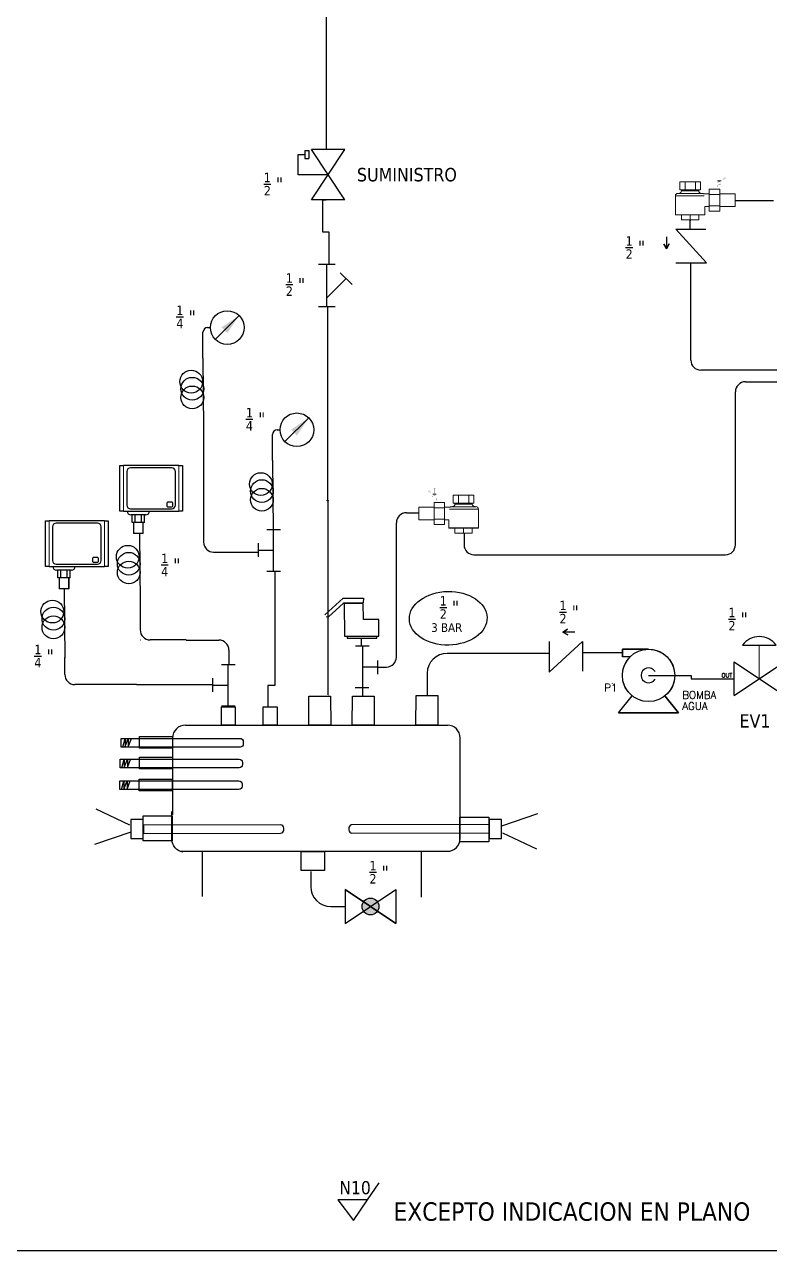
# Model space of a CAD drawing. Header units: millimetres. Extents: x -66 to 265, y 10 to 221.
# Drawn here: x 60.2 to 134.9, y 10 to 133 of the extents above; entities that cross this region are included whole.
import ezdxf
from ezdxf.enums import TextEntityAlignment as Align

# ---------------------------------------------------------------- set-up
doc = ezdxf.new("R2010")
doc.units = ezdxf.units.MM
doc.linetypes.add('PHANTOM', pattern=[12.7, 6.35, -1.27, 1.27, -1.27, 1.27, -1.27])
for name, color, linetype in [('CONTORNO', 179, 'Continuous'), ('DESC', 250, 'Continuous'), ('SYMS', 7, 'Continuous'), ('TAGS', 250, 'Continuous'), ('TERMS', 123, 'Continuous'), ('WIRENO', 250, 'Continuous'), ('WIRES', 7, 'Continuous')]:
    doc.layers.add(name, color=color, linetype=linetype)
doc.styles.add('SLDTEXTSTYLE0', font='tahoma.ttf')
doc.styles.get("Standard").update_dxf_attribs({"font": 'tahoma.ttf'})
doc.styles.add('WD', font='romans.shx')

# ---------------------------------------------------------------- blocks, each defined once
blk = doc.blocks.new('Trampo')
for points in [[(117.18, 260.47), (116.16, 260.47), (116.16, 260.53), (116.64, 260.53), (116.64, 263.49), (116.17, 263.03), (116.12, 263.08), (116.65, 263.61), (116.7, 263.61), (116.7, 260.53), (117.18, 260.53)], [(117.75, 258.35), (117.2, 257.8), (116.17, 257.8), (115.68, 257.31), (115.68, 256.33), (117.7, 256.33), (117.7, 256.27), (115.61, 256.27), (115.61, 257.34), (116.16, 257.87), (117.18, 257.87), (117.66, 258.37), (117.66, 258.86), (117.18, 259.34), (116.17, 259.34), (115.68, 258.85), (115.63, 258.9), (116.16, 259.43), (117.2, 259.43), (117.75, 258.88)], [(119.73, 262.17), (119, 260.7), (118.92, 260.75), (119.65, 262.2)], [(120.48, 262.17), (119.73, 260.7), (119.65, 260.75), (120.39, 262.2)]]:
    blk.add_hatch(color=7).paths.add_polyline_path(points)
at = {"color": 7, "linetype": 'Continuous', "lineweight": 15}
for points in [[(93.14, 259.47), (105.47, 259.47), (105.47, 254.69), (93.14, 254.69)], [(93.14, 254.69), (93.14, 259.47), (93.14, 259.47)], [(96.24, 254.69), (96.24, 259.47), (96.24, 259.47)], [(102.39, 254.69), (102.39, 259.47), (102.39, 259.47)], [(90.48, 251.05), (90.48, 239.82), (90.48, 239.82)], [(91.97, 252.49), (106.66, 252.49), (106.66, 252.49)], [(94.17, 254.69), (94.17, 253.97), (94.17, 253.97)], [(104.46, 253.97), (104.46, 254.69), (104.46, 254.69)], [(110.68, 252.31), (107.39, 252.31), (107.39, 252.31)], [(116.95, 255.02), (110.68, 255.02), (110.68, 241.9), (116.95, 241.9)], [(116.95, 251.77), (110.68, 251.77), (110.68, 251.77)], [(116.95, 255.02), (116.95, 241.9), (116.95, 241.9)], [(126.1, 252.31), (116.95, 252.31), (116.95, 252.31)], [(126.1, 252.31), (126.1, 244.62), (126.1, 244.62)], [(108.15, 239.82), (108.15, 244.62), (108.15, 244.62)], [(108.15, 244.62), (110.68, 244.62), (110.68, 244.62)], [(116.95, 245.16), (110.68, 245.16), (110.68, 245.16)], [(116.95, 244.62), (126.1, 244.62), (126.1, 244.62)], [(107.93, 239.65), (90.7, 239.65), (90.7, 239.65)], [(104.46, 239.65), (104.46, 236.73), (94.17, 236.73), (94.17, 239.65)], [(99.3, 239.65), (99.3, 236.73), (99.3, 236.73)]]:
    blk.add_lwpolyline(points, dxfattribs=at)
at = {"color": 7, "linetype": 'Continuous', "lineweight": 20}
blk.add_lwpolyline([(115.59, 259.99), (117.71, 259.99), (117.71, 259.99)], dxfattribs=at)
at = {"color": 8, "linetype": 'Continuous', "lineweight": 15}
for points in [[(107.64, 251.05), (90.48, 251.05), (90.48, 251.05)], [(94.17, 253.97), (104.46, 253.97), (104.46, 253.97)], [(90.48, 239.82), (108.15, 239.82), (108.15, 239.82)]]:
    blk.add_lwpolyline(points, dxfattribs=at)
at = {"color": 7, "linetype": 'Continuous', "lineweight": 15}
for points in [[(91.94, 252.53), (91.14, 252.53), (90.48, 251.88), (90.48, 251.07)], [(92.66, 252.53), (93.48, 252.53), (94.12, 253.19), (94.12, 254)], [(104.46, 254), (104.46, 253.19), (105.12, 252.53), (105.92, 252.53)], [(107.36, 252.34), (107.12, 252.46), (106.89, 252.53), (106.64, 252.53)], [(90.48, 239.85), (90.48, 239.74), (90.56, 239.65), (90.68, 239.65)], [(107.92, 239.65), (108.02, 239.65), (108.1, 239.74), (108.1, 239.85)]]:
    blk.add_open_spline(points, degree=3, dxfattribs=at)
blk = doc.blocks.new('check')
at = {"layer": 'WIRENO'}
for p, q in [((69.94, 166.54), (69.44, 166.85)), ((69.44, 166.85), (69.93, 166.54)), ((71.43, 162.27), (67.85, 165.55)), ((67.85, 165.55), (67.85, 162.36)), ((68.66, 166.54), (69.94, 166.54)), ((69.94, 166.54), (69.41, 166.25)), ((69.41, 166.25), (69.94, 166.54)), ((71.43, 165.55), (71.43, 162.27))]:
    blk.add_line(p, q, dxfattribs=at)
blk = doc.blocks.new('calderin')
for p, q in [((180.25, 72.34), (180.25, 65.19)), ((214.53, 72.24), (214.53, 65.08))]:
    blk.add_line(p, q)
for points in [[(196.96, 92.04), (196.94, 96.57), (200.37, 96.57), (200.38, 92.04)], [(203.75, 92.04), (203.77, 96.56), (207.19, 96.56), (207.18, 92.04)], [(213.74, 92.03), (213.75, 96.67), (217.17, 96.67), (217.17, 92.03)], [(185.43, 92.04), (183.27, 92.04), (183.27, 94.89), (185.43, 94.89)], [(191.98, 92.04), (189.82, 92.04), (189.82, 94.89), (191.98, 94.89)]]:
    blk.add_lwpolyline(points, close=True)
at = {"layer": 'WIRENO'}
for p, q in [((177.61, 92.03), (218.66, 92.03)), ((175.61, 90.03), (175.58, 77.95)), ((220.66, 74.26), (220.66, 90.03)), ((176.8, 72.26), (218.66, 72.26))]:
    blk.add_line(p, q, dxfattribs=at)
for points in [[(170.4, 90.24), (175.61, 90.24), (175.61, 88.43), (170.4, 88.43)], [(170.39, 87.01), (175.6, 87.01), (175.6, 85.2), (170.39, 85.2)], [(170.35, 83.57), (175.56, 83.57), (175.56, 81.76), (170.35, 81.76)], [(175.52, 73.92), (170.98, 73.92), (170.98, 77.82), (175.52, 77.82)], [(225.17, 73.73), (220.63, 73.73), (220.63, 77.63), (225.17, 77.63)], [(195.75, 72.25), (199.43, 72.25), (199.43, 69.27), (195.75, 69.27)]]:
    blk.add_lwpolyline(points, close=True, dxfattribs=at)
blk.add_lwpolyline([(177.19, 72.15), (177.22, 72.14, -0.37328), (175.5, 74.12), (175.5, 78.48)], format="xyb", dxfattribs=at)
for centre, start, end in [((177.61, 90.03), 90, 180), ((218.66, 90.03), 0, 90), ((218.66, 74.26), 270, 0)]:
    blk.add_arc(centre, 2, start, end, dxfattribs=at)
blk = doc.blocks.new('Resistencia')
at = {"layer": 'WIRENO'}
for p, q in [((112.31, 58.18), (107.01, 60.71)), ((112.43, 57.1), (106.77, 55.17))]:
    blk.add_line(p, q, dxfattribs=at)
blk.add_lwpolyline([(114.4, 59.08), (112.46, 59.08), (112.46, 56.11), (114.4, 56.11)], close=True, dxfattribs=at)
blk.add_lwpolyline([(135.9, 58.24), (114.42, 58.21), (114.42, 56.89), (135.9, 56.92, 0.414214), (136.4, 57.42), (136.4, 57.74, 0.414214)], format="xyb", close=True, dxfattribs=at)
blk = doc.blocks.new('Nivel')
at = {"layer": 'WIRENO'}
for p, q in [((103.38, 60.01), (103.74, 61.39)), ((103.74, 61.39), (103.74, 60.1)), ((103.74, 60.1), (104.25, 61.39)), ((104.25, 61.39), (104.25, 60.07)), ((104.25, 60.07), (104.74, 61.36))]:
    blk.add_line(p, q, dxfattribs=at)
blk.add_lwpolyline([(103.12, 61.39), (121.77, 61.39, -0.414214), (122.27, 60.89), (122.27, 60.54, -0.414214), (121.77, 60.04), (103.12, 60.04)], format="xyb", close=True, dxfattribs=at)
blk = doc.blocks.new('HGVA1_DIAPHRAGM_VALVE2')
at = {"color": 7, "linetype": 'Continuous', "lineweight": 0, "ltscale": 3.2258}
for p, q in [((-0.25, 0.5), (0.25, 0.5)), ((0, 0), (0, 0.5))]:
    blk.add_line(p, q, dxfattribs=at)
for p, q in [((-0.375, -0.25), (-0.375, 0.25)), ((-0.375, -0.25), (0.375, 0.25)), ((-0.375, 0.25), (0.375, -0.25)), ((0.375, -0.25), (0.375, 0.25))]:
    blk.add_line(p, q)
at = {"ltscale": 25.4, "flags": 128}
blk.add_lwpolyline([(0.25, 0.5, 0.5), (-0.25, 0.5)], format="xyb", close=True, dxfattribs=at)
at = {"style": 'WD', "flags": 1}
for tag, p in [('INST', (-0.469, 0.748)), ('LOC', (-0.469, 0.587)), ('TAG1', (-0.469, 0.378))]:
    blk.add_attdef(tag, text='', height=0.125, dxfattribs=at).set_placement(p, align=Align.RIGHT)
at = {"style": 'WD'}
blk.add_attdef('XREF', text='', height=0.0625, rotation=0.0625, dxfattribs=at).set_placement((0.518, 0.271), align=Align.TOP_CENTER)
blk.add_attdef('TERM01', text='', height=0.0625, dxfattribs=at).set_placement((-0.399, 0.018), align=Align.RIGHT)
for tag, p, height in [('X4TERM01', (-0.375, 0), 0.005), ('X1TERM02', (0.375, 0), 0.005), ('TERM02', (0.406, 0.036), 0.0625), ('RATING1', (0.388, -0.162), 0.125), ('DESC1', (0.388, -0.378), 0.125), ('DESC2', (0.388, -0.562), 0.125), ('DESC3', (0.388, -0.752), 0.125), ('WDTAGALT', (0.388, -0.907), 0.125)]:
    blk.add_attdef(tag, p, '', height=height, dxfattribs=at)
at = {"style": 'WD', "flags": 1}
for tag, p in [('WDTYPE', (-0.154, -0.127)), ('FAMILY', (-0.143, -0.17)), ('CAT', (-0.143, -0.215)), ('MFG', (-0.141, -0.246)), ('ASSYCODE', (-0.113, -0.275))]:
    blk.add_attdef(tag, text='', height=0.01, dxfattribs=at).set_placement(p, align=Align.CENTER)
blk = doc.blocks.new('HP1_CENTRIFUGAL_PUMP1')
at = {"ltscale": 3.2258}
for p, q in [((0, 0.437), (-0.436, 0.437)), ((-0.436, 0.437), (-0.436, 0.312)), ((-0.306, 0.312), (-0.436, 0.312)), ((-0.5, -0.625), (-0.273, -0.342)), ((0.5, -0.625), (0.273, -0.342)), ((-0.5, -0.625), (0.5, -0.625))]:
    blk.add_line(p, q, dxfattribs=at)
at = {"ltscale": 25.4}
blk.add_lwpolyline([(-0.306, 0.312), (-0.436, 0.312), (-0.436, 0.437), (0, 0.437, -0.708958), (0.273, -0.342), (0.5, -0.625), (-0.5, -0.625), (-0.273, -0.342, -0.450073)], format="xyb", close=True, dxfattribs=at)
at = {"ltscale": 3.2258}
blk.add_circle((0, 0), 0.438, dxfattribs=at)
blk.add_arc((0, 0), 0.125, 30, 330, dxfattribs=at)
at = {"style": 'WD'}
for tag, height, p in [('TERM01', 0.0625, (-0.46, 0.393)), ('INST', 0.125, (-0.519, 0.096)), ('LOC', 0.125, (-0.519, -0.08)), ('TAG1', 0.125, (-0.519, -0.269))]:
    blk.add_attdef(tag, text='', height=height, dxfattribs=at).set_placement(p, align=Align.RIGHT)
for tag, p, height in [('X2TERM02', (-0.218, 0.437), 0.005), ('TERM02', (-0.209, 0.446), 0.0625), ('X2TERM03', (0, 0.437), 0.005), ('TERM03', (0.009, 0.446), 0.0625), ('X4TERM01', (-0.436, 0.375), 0.005), ('X1TERM04', (0, 0), 0.005), ('TERM04', (0.01, 0.011), 0.0625), ('RATING1', (0.564, -0.175), 0.125), ('DESC1', (0.564, -0.391), 0.125), ('DESC2', (0.564, -0.575), 0.125), ('DESC3', (0.564, -0.765), 0.125), ('WDTAGALT', (0.564, -0.967), 0.125)]:
    blk.add_attdef(tag, p, '', height=height, dxfattribs=at)
blk.add_attdef('XREF', text='', height=0.0625, rotation=0.0625, dxfattribs=at).set_placement((0.529, 0.315), align=Align.TOP_CENTER)
at = {"style": 'WD', "flags": 1}
for tag, p in [('FAMILY', (-0.01, -0.17)), ('CAT', (-0.01, -0.214)), ('WDTYPE', (-0.097, -0.246)), ('MFG', (-0.008, -0.246)), ('ASSYCODE', (0.02, -0.275))]:
    blk.add_attdef(tag, text='', height=0.01, dxfattribs=at).set_placement(p, align=Align.CENTER)
blk = doc.blocks.new('HGVA1_BALL_VALVE')
h = blk.add_hatch(color=256)
edge = h.paths.add_edge_path()
edge.add_arc((0, 0), 0.125, 0, 360)
at = {"ltscale": 3.2258}
for p, q in [((-0.375, 0.254), (0.375, -0.254)), ((-0.375, -0.254), (0.375, 0.254)), ((-0.375, 0.254), (-0.375, -0.254)), ((0.375, 0.254), (0.375, -0.254))]:
    blk.add_line(p, q, dxfattribs=at)
at = {"ltscale": 25.4, "flags": 128}
blk.add_lwpolyline([(0.375, 0.254), (0.375, -0.254), (-0.375, 0.254), (-0.375, -0.254)], close=True, dxfattribs=at)
at = {"ltscale": 3.2258}
blk.add_circle((0, 0), 0.125, dxfattribs=at)
at = {"ltscale": 25.4}
blk.add_circle((0, 0), 0.125, dxfattribs=at)
at = {"style": 'WD', "flags": 1}
for tag, height, p in [('INST', 0.125, (0.028, 0.678)), ('LOC', 0.125, (0.011, 0.516)), ('TAG1', 0.125, (0, 0.307)), ('FAMILY', 0.01, (-0.482, -0.121)), ('WDTYPE', 0.01, (-0.475, -0.062)), ('CAT', 0.01, (-0.482, -0.165)), ('MFG', 0.01, (-0.481, -0.197)), ('ASSYCODE', 0.01, (-0.453, -0.226))]:
    blk.add_attdef(tag, text='', height=height, dxfattribs=at).set_placement(p, align=Align.CENTER)
at = {"style": 'WD'}
blk.add_attdef('XREF', text='', height=0.0625, rotation=0.0625, dxfattribs=at).set_placement((0.541, 0.293), align=Align.TOP_CENTER)
blk.add_attdef('TERM01', text='', height=0.0625, dxfattribs=at).set_placement((-0.399, 0.018), align=Align.RIGHT)
for tag, p, height in [('X4TERM01', (-0.375, 0), 0.005), ('X8TERM02', (0, 0), 0.005), ('TERM02', (0.052, -0.037), 0.0625), ('X1TERM03', (0.375, 0), 0.005), ('TERM03', (0.406, 0.036), 0.0625), ('RATING1', (0.409, -0.162), 0.125), ('DESC1', (0.409, -0.341), 0.125), ('DESC2', (0.409, -0.525), 0.125), ('DESC3', (0.409, -0.715), 0.125), ('WDTAGALT', (0.409, -0.873), 0.125)]:
    blk.add_attdef(tag, p, '', height=height, dxfattribs=at)
blk = doc.blocks.new('WDDOT')
for radius in [0.03, 0.0187, 0.00929]:
    blk.add_circle((0, 0), radius)
blk = doc.blocks.new('HST1_STRAINER_Y_TYPE')
at = {"ltscale": 3.2258}
for p, q in [((0, 0.125), (0, -0.125)), ((0.625, 0.125), (0.625, -0.125)), ((0, 0), (0.625, 0)), ((0.125, 0), (0.412, -0.287)), ((0.324, -0.376), (0.501, -0.199))]:
    blk.add_line(p, q, dxfattribs=at)
at = {"style": 'WD', "flags": 1}
for tag, height, p in [('INST', 0.125, (0.33, 0.71)), ('LOC', 0.125, (0.306, 0.549)), ('TAG1', 0.125, (0.324, 0.34)), ('FAMILY', 0.01, (1.09, 0.044)), ('CAT', 0.01, (1.09, -0.001)), ('WDTYPE', 0.01, (1.102, -0.093)), ('MFG', 0.01, (1.092, -0.032)), ('ASSYCODE', 0.01, (1.12, -0.061))]:
    blk.add_attdef(tag, text='', height=height, dxfattribs=at).set_placement(p, align=Align.CENTER)
at = {"style": 'WD'}
for tag, height, p in [('WDTAGALT', 0.125, (0.035, 0.2)), ('TERM01', 0.0625, (-0.024, 0.018))]:
    blk.add_attdef(tag, text='', height=height, dxfattribs=at).set_placement(p, align=Align.RIGHT)
for tag, p, height in [('RATING1', (0.6, 0.18), 0.125), ('X4TERM01', (0, 0), 0.005), ('X1TERM03', (0.625, 0), 0.005), ('TERM03', (0.632, 0.013), 0.0625), ('DESC1', (-0.666, -0.258), 0.125), ('DESC2', (-0.666, -0.442), 0.125), ('X8TERM02', (0.412, -0.287), 0.005), ('TERM02', (0.447, -0.365), 0.0625), ('DESC3', (-0.666, -0.632), 0.125)]:
    blk.add_attdef(tag, p, '', height=height, dxfattribs=at)
blk.add_attdef('XREF', text='', height=0.0625, rotation=0.0625, dxfattribs=at).set_placement((0.649, -0.434), align=Align.TOP_CENTER)
blk = doc.blocks.new('HGVA1_FLOAT_OPERATED_VALVE')
for p, q in [((0, 0), (0, 0.45)), ((0, 0.45), (0.3, 0.45)), ((0.3, 0.45), (0.3, 0.351)), ((-0.375, -0.25), (-0.375, 0.25)), ((-0.375, -0.25), (0.375, 0.25)), ((-0.375, 0.25), (0.375, -0.25)), ((0.36, 0.351), (0.24, 0.351)), ((0.24, 0.351), (0.24, 0.291)), ((0.36, 0.291), (0.24, 0.291)), ((0.36, 0.351), (0.36, 0.291)), ((0.375, -0.25), (0.375, 0.25))]:
    blk.add_line(p, q)
at = {"style": 'WD', "flags": 1}
for tag, p in [('INST', (-0.482, 0.637)), ('LOC', (-0.482, 0.454)), ('TAG1', (-0.481, 0.27))]:
    blk.add_attdef(tag, text='', height=0.125, dxfattribs=at).set_placement(p, align=Align.RIGHT)
at = {"style": 'WD'}
blk.add_attdef('XREF', text='', height=0.0625, rotation=0.0625, dxfattribs=at).set_placement((0.52, 0.255), align=Align.TOP_CENTER)
blk.add_attdef('TERM01', text='', height=0.0625, dxfattribs=at).set_placement((-0.399, 0.018), align=Align.RIGHT)
for tag, p, height in [('X4TERM01', (-0.375, 0), 0.005), ('X1TERM02', (0.375, 0), 0.005), ('TERM02', (0.406, 0.036), 0.0625), ('RATING1', (0.388, -0.148), 0.125), ('DESC1', (0.388, -0.364), 0.125), ('DESC2', (0.388, -0.548), 0.125), ('DESC3', (0.388, -0.738), 0.125), ('WDTAGALT', (0.388, -0.91), 0.125)]:
    blk.add_attdef(tag, p, '', height=height, dxfattribs=at)
at = {"style": 'WD', "flags": 1}
for tag, p in [('WDTYPE', (-0.173, -0.125)), ('FAMILY', (-0.176, -0.156)), ('CAT', (-0.176, -0.2)), ('MFG', (-0.174, -0.232)), ('ASSYCODE', (-0.146, -0.261))]:
    blk.add_attdef(tag, text='', height=0.01, dxfattribs=at).set_placement(p, align=Align.CENTER)
blk = doc.blocks.new('SAFETY')
at = {"layer": 'WIRENO'}
for p, q in [((90.559, 155.916), (92.053, 157.256)), ((92.079, 156.852), (90.863, 155.764)), ((92.053, 157.256), (93.674, 157.256)), ((93.648, 156.877), (92.076, 156.848)), ((92.132, 156.838), (92.155, 154.221)), ((93.648, 156.826), (92.155, 156.826)), ((93.674, 157.256), (93.648, 156.877)), ((93.674, 155.562), (93.648, 156.826)), ((90.863, 155.764), (90.686, 155.739)), ((94.915, 155.562), (93.674, 155.562)), ((94.915, 154.221), (94.915, 155.562)), ((92.155, 154.221), (94.915, 154.221)), ((92.369, 154.223), (92.369, 154.044)), ((92.369, 154.044), (94.73, 154.044)), ((94.73, 154.044), (94.73, 154.223))]:
    blk.add_line(p, q, dxfattribs=at)
blk = doc.blocks.new('TNueva')
at = {"layer": 'WIRENO'}
for p, q in [((227.056, 75.746), (226.139, 75.746)), ((226.557, 74.707), (226.557, 75.745)), ((225.166, 74.246), (225.166, 75.163)), ((225.184, 74.712), (227.93, 74.712)), ((227.946, 74.232), (227.946, 75.149))]:
    blk.add_line(p, q, dxfattribs=at)
blk = doc.blocks.new('HME1_PRESS_M')
blk.add_line((0.0361, -0.0879), (0.2129, 0.0889))
blk.add_circle((0.125, 0), 0.125)
blk.add_solid([(0.0821, 0.0015), (0.1255, -0.0419), (0.2129, 0.0889)])
at = {"style": 'WD', "width": 0.7}
for tag, p in [('INST', (0.125, 0.5)), ('LOC', (0.125, 0.3438)), ('TAG1', (0.125, 0.1875)), ('DESC1', (0.125, -0.3438)), ('DESC2', (0.125, -0.5)), ('DESC3', (0.125, -0.6562)), ('WDTAGALT', (0.125, -0.8125))]:
    blk.add_attdef(tag, text='', height=0.125, dxfattribs=at).set_placement(p, align=Align.CENTER)
blk.add_attdef('TERM01', text='', height=0.0625, dxfattribs=at).set_placement((-0.0322, 0.0313), align=Align.RIGHT)
for tag, p, height in [('TERM02', (0.2803, 0.0313), 0.0625), ('RATING1', (0.2812, -0.1875), 0.125)]:
    blk.add_attdef(tag, p, '', height=height, dxfattribs=at)
at = {"style": 'WD'}
for tag, p, height, flags in [('X4TERM01', (0, 0), 0.005, 1), ('WDTYPE', (0.0625, 0.0625), 0.01, 1), ('WDBLKNAM', (0.1342, 0.0008), 0.01, 9), ('X1TERM02', (0.248, 0), 0.005, 1), ('FAMILY', (0.1303, -0.0348), 0.01, 9)]:
    blk.add_attdef(tag, p, '', height=height, dxfattribs=dict(at, flags=flags))
blk.add_attdef('XREF', text='', height=0.0625, dxfattribs=at).set_placement((-0.0312, -0.125), align=Align.RIGHT)
at = {"linetype": 'Continuous', "style": 'WD', "flags": 9}
for tag, p in [('MFG', (0.1283, -0.0855)), ('CAT', (0.1303, -0.066)), ('ASSYCODE', (0.1305, -0.1028))]:
    blk.add_attdef(tag, p, '', height=0.01, dxfattribs=at)
blk = doc.blocks.new('ColaMarrano')
at = {"layer": 'WIRENO'}
blk.add_line((96.3, 200.92), (96.42, 188.45), dxfattribs=at)
for centre in [(94.22, 196.73), (94.4, 195.47), (94.4, 193.92)]:
    blk.add_circle(centre, 2.03, dxfattribs=at)
blk = doc.blocks.new('presostato')
at = {"color": 7, "linetype": 'Continuous', "lineweight": 25}
for p, q in [((96.68, 85.74), (96.68, 90.32)), ((96.68, 90.32), (97.05, 90.32)), ((102.6, 90.32), (97.05, 90.32)), ((101.89, 90.09), (97.77, 90.09)), ((102.6, 90.32), (102.98, 90.32)), ((102.98, 90.32), (102.98, 85.74)), ((97.39, 89.72), (97.39, 86.34)), ((102.27, 86.34), (102.27, 89.72)), ((101.4, 86.55), (101.4, 86.25)), ((101.93, 86.63), (101.48, 86.63)), ((101.48, 86.18), (101.93, 86.18)), ((102, 86.25), (102, 86.55)), ((97.05, 85.74), (96.68, 85.74)), ((97.05, 85.74), (102.6, 85.74)), ((97.77, 85.97), (101.89, 85.97)), ((99.3, 85.37), (97.8, 85.37)), ((97.94, 84.62), (97.94, 85.37)), ((98.24, 84.62), (98.24, 85.37)), ((98.86, 84.62), (98.86, 85.37)), ((99.17, 84.62), (99.17, 85.37)), ((102.98, 85.74), (102.6, 85.74)), ((98.24, 84.62), (97.94, 84.62)), ((98.06, 84.62), (98.06, 83.53)), ((98.86, 84.62), (98.24, 84.62)), ((99.17, 84.62), (98.86, 84.62)), ((99.05, 83.53), (99.05, 84.62)), ((98.06, 83.53), (98.1, 83.49)), ((98.06, 83.53), (99.05, 83.53)), ((99.01, 83.49), (98.1, 83.49)), ((99.01, 83.49), (99.05, 83.53))]:
    blk.add_line(p, q, dxfattribs=at)
at = {"color": 8, "linetype": 'PHANTOM', "lineweight": 18}
for p, q in [((97.05, 90.32), (97.05, 85.74)), ((102.6, 85.74), (102.6, 90.32))]:
    blk.add_line(p, q, dxfattribs=at)
at = {"color": 7, "linetype": 'Continuous', "lineweight": 18}
for p, q in [((98.1, 83.49), (98.1, 84.62)), ((99.01, 83.49), (99.01, 84.62))]:
    blk.add_line(p, q, dxfattribs=at)
at = {"color": 7, "linetype": 'Continuous', "lineweight": 25}
for centre, radius, start, end in [((97.77, 89.72), 0.375, 90, 180), ((101.89, 89.72), 0.375, 0, 90), ((97.77, 86.34), 0.375, 180, 270), ((101.48, 86.55), 0.075, 90, 180), ((101.48, 86.25), 0.075, 180, 270), ((101.89, 86.34), 0.375, 270, 0), ((101.93, 86.55), 0.075, 0, 90), ((101.93, 86.25), 0.075, 270, 0), ((97.8, 85.74), 0.375, 180, 270), ((99.3, 85.74), 0.375, 270, 0)]:
    blk.add_arc(centre, radius, start, end, dxfattribs=at)

msp = doc.modelspace()

# ---------------------------------------------------------------- hatches: boundary and pattern name
at = {"layer": 'WIRENO'}
h = msp.add_hatch(dxfattribs=at)
h.set_pattern_fill('AR-CONC', color=256)
h.set_pattern_definition([(50, (-135.13, 26.59), (182.185, -15.94), [19.05, -209.55]), (355, (-135.13, 26.6), (-35.24, 191.06), [15.24, -167.64]), (100.45, (-119.95, 25.26), (146.94, 175.12), [16.19, -178.09]), (46.18, (-135.13, 77.4), (271.08, -42.04), [28.57, -314.32]), (96.64, (-112.54, 73.9), (237.4, 247.43), [24.29, -267.14]), (351.18, (-135.13, 77.4), (237.4, 247.43), [22.86, -251.46]), (21, (-109.73, 64.69), (151.614, -102.265), [19.05, -209.55]), (326, (-109.73, 64.7), (61.8, 184.19), [15.24, -167.64]), (71.45, (-97.1, 56.17), (213.42, 81.92), [16.19, -178.09]), (37.5, (-135.13, 26.59), (3.089, 84.555), [0, -165.608, 0, -170.18, 0, -168.275]), (7.5, (-135.13, 26.59), (66.82, 100.18), [0, -97.028, 0, -161.798, 0, -64.135]), (327.5, (-191.77, 26.59), (135.59, -5.729), [0, -63.5, 0, -198.12, 0, -262.89]), (317.5, (-217.17, 26.59), (148.13, 25.426), [0, -82.55, 0, -131.572, 0, -186.69])])
h.paths.add_polyline_path([(6.04, 219.76), (2.98, 219.76), (2.98, 221.25), (0.88, 219.16), (2.98, 217.05), (2.98, 218.26), (6.04, 218.26)])
h.paths.add_polyline_path([(-36.14, 149.05), (-39.21, 149.05), (-39.21, 150.55), (-41.3, 148.45), (-39.21, 146.35), (-39.21, 147.55), (-36.14, 147.55)])
h.paths.add_polyline_path([(-63.13, 165.85), (-64.63, 165.86), (-64.63, 162.79), (-66.13, 162.79), (-64.04, 160.69), (-61.93, 162.79), (-63.13, 162.79)])
h.paths.add_polyline_path([(-59.54, 130.73), (-60.74, 130.73), (-60.74, 133.79), (-62.24, 133.79), (-62.24, 130.73), (-63.74, 130.73), (-61.65, 128.63)])
h.paths.add_polyline_path([(-6.3, 128.32), (-8.41, 126.22), (-7.21, 126.22), (-7.21, 123.15), (-5.7, 123.15), (-5.7, 126.22), (-4.21, 126.22)])
h.paths.add_polyline_path([(71.8, 74.09), (69.7, 76.2), (69.7, 75), (66.64, 75), (66.64, 73.5), (69.7, 73.5), (69.7, 72)])
h.paths.add_polyline_path([(98.67, 123.07), (96.57, 120.98), (98.67, 118.87), (98.67, 120.07), (101.73, 120.07), (101.73, 121.57), (98.67, 121.57)])
h = msp.add_hatch(dxfattribs=at)
h.set_pattern_fill('AR-CONC', color=256)
h.paths.add_polyline_path([(101.3, 138.28), (101.3, 137.08), (98.24, 137.08), (98.24, 135.57), (101.31, 135.57), (101.31, 134.08), (103.4, 136.17)])
h.paths.add_polyline_path([(97.73, 116.8), (96.23, 116.8), (96.23, 113.73), (94.73, 113.73), (96.82, 111.64), (98.93, 113.73), (97.73, 113.73)])
h.paths.add_polyline_path([(121.65, 101.49), (119.55, 99.4), (121.65, 97.29), (121.65, 98.49), (124.72, 98.49), (124.72, 99.99), (121.65, 99.99)])
h.paths.add_polyline_path([(100.12, 84.73), (98.62, 84.73), (98.62, 81.67), (97.12, 81.67), (99.21, 79.57), (101.32, 81.67), (100.12, 81.67)])
h.paths.add_polyline_path([(204.83, 49.61), (204.83, 48.41), (201.77, 48.41), (201.77, 46.9), (204.83, 46.9), (204.83, 45.41), (206.93, 47.5)])
h.paths.add_polyline_path([(236.86, 94.98), (233.8, 94.98), (233.8, 96.48), (231.7, 94.39), (233.8, 92.28), (233.8, 93.48), (236.86, 93.48)])
h = msp.add_hatch(dxfattribs=at)
h.set_pattern_fill('AR-CONC', color=256, scale=0.5)
h.set_pattern_definition([(50, (52.46, 43.38), (91.09, -7.97), [9.525, -104.775]), (355, (52.46, 43.38), (-17.62, 95.53), [7.62, -83.82]), (100.45, (60.05, 42.714), (73.47, 87.56), [8.095, -89.045]), (46.18, (52.46, 68.78), (135.54, -21.02), [14.29, -157.16]), (96.64, (63.76, 67.03), (118.7, 123.71), [12.14, -133.57]), (351.18, (52.46, 68.78), (118.7, 123.71), [11.43, -125.73]), (21, (65.16, 62.43), (75.81, -51.13), [9.525, -104.775]), (326, (65.16, 62.43), (30.9, 92.09), [7.62, -83.82]), (71.45, (71.48, 58.17), (106.71, 40.96), [8.095, -89.045]), (37.5, (52.46, 43.38), (1.544, 42.278), [0, -82.804, 0, -85.09, 0, -84.1375]), (7.5, (52.46, 43.38), (33.41, 50.09), [0, -48.514, 0, -80.899, 0, -32.0675]), (327.5, (24.14, 43.38), (67.795, -2.864), [0, -31.75, 0, -99.06, 0, -131.445]), (317.5, (11.44, 43.38), (74.065, 12.713), [0, -41.275, 0, -65.786, 0, -93.345])])
h.paths.add_polyline_path([(95.92, 120.96), (98.99, 120.96), (98.99, 122.46), (95.92, 122.46), (95.92, 123.96), (93.83, 121.86), (95.92, 119.76)])
h = msp.add_hatch(dxfattribs=at)
h.set_pattern_fill('AR-CONC', color=256, scale=0.5)
h.set_pattern_definition([(50, (29.284, 25.75), (91.09, -7.97), [9.525, -104.775]), (355, (29.28, 25.75), (-17.62, 95.53), [7.62, -83.82]), (100.45, (36.875, 25.09), (73.47, 87.56), [8.095, -89.045]), (46.18, (29.28, 51.15), (135.54, -21.02), [14.29, -157.16]), (96.64, (40.58, 49.4), (118.7, 123.71), [12.14, -133.57]), (351.18, (29.28, 51.15), (118.7, 123.71), [11.43, -125.73]), (21, (41.984, 44.8), (75.81, -51.13), [9.525, -104.775]), (326, (41.98, 44.8), (30.9, 92.09), [7.62, -83.82]), (71.45, (48.3, 40.54), (106.71, 40.96), [8.095, -89.045]), (37.5, (29.284, 25.75), (1.544, 42.278), [0, -82.804, 0, -85.09, 0, -84.1375]), (7.5, (29.284, 25.75), (33.41, 50.09), [0, -48.514, 0, -80.899, 0, -32.0675]), (327.5, (0.963, 25.75), (67.795, -2.864), [0, -31.75, 0, -99.06, 0, -131.445]), (317.5, (-11.74, 25.75), (74.065, 12.713), [0, -41.275, 0, -65.786, 0, -93.345])])
h.paths.add_polyline_path([(73.49, 102.04), (75.59, 104.14), (74.39, 104.14), (74.39, 107.2), (72.89, 107.2), (72.89, 104.14), (71.39, 104.14)])
h = msp.add_hatch(dxfattribs=at)
h.set_pattern_fill('AR-CONC', color=256, scale=0.5)
h.set_pattern_definition([(50, (83.924, 21.13), (91.09, -7.97), [9.525, -104.775]), (355, (83.92, 21.13), (-17.62, 95.53), [7.62, -83.82]), (100.45, (91.515, 20.464), (73.47, 87.56), [8.095, -89.045]), (46.18, (83.92, 46.53), (135.54, -21.02), [14.29, -157.16]), (96.64, (95.22, 44.78), (118.7, 123.71), [12.14, -133.57]), (351.18, (83.92, 46.53), (118.7, 123.71), [11.43, -125.73]), (21, (96.624, 40.18), (75.81, -51.13), [9.525, -104.775]), (326, (96.62, 40.18), (30.9, 92.09), [7.62, -83.82]), (71.45, (102.94, 35.92), (106.71, 40.96), [8.095, -89.045]), (37.5, (83.924, 21.13), (1.544, 42.278), [0, -82.804, 0, -85.09, 0, -84.1375]), (7.5, (83.924, 21.13), (33.41, 50.09), [0, -48.514, 0, -80.899, 0, -32.0675]), (327.5, (55.603, 21.13), (67.795, -2.864), [0, -31.75, 0, -99.06, 0, -131.445]), (317.5, (42.903, 21.13), (74.065, 12.713), [0, -41.275, 0, -65.786, 0, -93.345])])
h.paths.add_polyline_path([(129.43, 99.63), (130.92, 99.63), (128.83, 101.72), (126.72, 99.63), (127.93, 99.63), (127.93, 96.56), (129.43, 96.56)])

# ---------------------------------------------------------------- linework, layer by layer
at = {"color": 7, "linetype": 'Continuous'}
msp.add_line((15, 10), (265, 10), dxfattribs=at)
at = {"layer": 'CONTORNO'}
for p, q in [((94.61, 15.07), (95.78, 16.79)), ((91.62, 15.07), (93.19, 13.01)), ((94.61, 15.07), (91.62, 15.07)), ((93.19, 13.01), (94.61, 15.07))]:
    msp.add_line(p, q, dxfattribs=at)
at = {"layer": 'WIRENO'}
msp.add_ellipse((102.7, 73.41), major_axis=(3.9, 0.07), ratio=0.68956, dxfattribs=at)
at = {"layer": 'WIRES'}
for p, q in [((90.48, 120.45), (90.48, 175.1)), ((90.12, 112.14), (90.12, 115.38)), ((90.12, 115.38), (90.47, 115.38)), ((131.47, 115.31), (135.33, 115.31)), ((126.96, 112.43), (126.96, 113.33)), ((126.96, 113.33), (127.02, 113.33)), ((90.77, 112.14), (90.12, 112.14)), ((90.77, 108.91), (90.77, 112.14)), ((90.52, 108.91), (90.77, 108.91)), ((127.03, 99.3), (127.03, 109.05)), ((90.52, 104.69), (90.58, 104.69)), ((90.58, 104.69), (90.58, 85.21)), ((78.1, 99.49), (78.1, 102.1)), ((78.57, 102.57), (78.85, 102.57)), ((144.53, 98.3), (128.03, 98.3)), ((131.5, 80.78), (131.5, 96.13)), ((132.5, 97.13), (141.73, 97.13)), ((78.17, 92.48), (78.17, 81.04)), ((85.55, 92.31), (85.83, 92.31)), ((85.08, 89.22), (85.08, 91.84)), ((90.58, 85.21), (90.64, 85.21)), ((90.64, 85.21), (90.64, 65.74)), ((98.5, 83.99), (99.71, 83.99)), ((97.5, 69.52), (97.5, 82.99)), ((104.28, 81.95), (104.28, 80.78)), ((79.17, 80.04), (83.65, 80.04)), ((105.28, 79.78), (130.5, 79.78)), ((85.31, 78.1), (85.31, 66.67)), ((71.8, 74.93), (71.8, 72.24)), ((94.01, 70.62), (94.01, 71.41)), ((71.8, 71.24), (71.83, 71.24)), ((76.41, 71.24), (72.8, 71.24)), ((76.41, 71.22), (79.7, 71.22)), ((80.7, 70.22), (80.7, 68.79)), ((64.25, 67.76), (64.25, 69.48)), ((112.81, 69.89), (102.59, 69.89)), ((120.17, 69.93), (116.21, 69.93)), ((95.64, 68.52), (96.5, 68.52)), ((100.59, 67.89), (100.59, 65.69)), ((122.79, 67.68), (127.07, 67.68)), ((127.07, 67.68), (127.07, 67.35)), ((71.42, 66.76), (65.25, 66.76)), ((71.42, 66.76), (75.26, 66.76)), ((75.26, 66.76), (79.11, 66.76)), ((85.31, 66.67), (84.62, 66.67)), ((84.62, 66.67), (84.62, 64.54)), ((94.12, 66.45), (94.1, 66.45)), ((94.12, 65.65), (94.12, 66.45)), ((119.13, 66.87), (119.13, 66.84)), ((127.07, 67.35), (131.36, 67.35)), ((90.46, 65.59), (90.55, 65.59)), ((84.62, 64.54), (84.57, 64.54)), ((88.91, 48.01), (88.91, 46.5)), ((90.91, 44.5), (92.37, 44.5))]:
    msp.add_line(p, q, dxfattribs=at)
for centre, radius, start, end in [((78.57, 102.1), 0.469, 90, 180), ((128.03, 99.3), 1, 180, 270), ((132.5, 96.13), 1, 90, 180), ((85.55, 91.84), 0.469, 90, 180), ((98.5, 82.99), 1, 90, 180), ((79.17, 81.04), 1, 180, 270), ((105.28, 80.78), 1, 180, 270), ((130.5, 80.78), 1, 270, 0), ((72.8, 72.24), 1, 180, 270), ((79.7, 70.22), 1, 0, 90), ((96.5, 69.52), 1, 270, 0), ((102.59, 67.89), 2, 90, 180), ((65.25, 67.76), 1, 180, 270), ((90.91, 46.5), 2, 180, 270)]:
    msp.add_arc(centre, radius, start, end, dxfattribs=at)

# ---------------------------------------------------------------- block references
at = {"yscale": 0.168075, "zscale": 0.168075}
for p, xscale in [((110.27, 73.58), 0.168075), ((120.93, 42.16), -0.168075)]:
    msp.add_blockref('Trampo', p, dxfattribs=dict(at, xscale=xscale))
at = {"layer": 'SYMS'}
for name, p, xscale, yscale, zscale, rotation in [('HGVA1_FLOAT_OPERATED_VALVE', (90.66, 117.9), 6.720000000000001, 6.720000000000001, 6.720000000000001, 90), ('HST1_STRAINER_Y_TYPE', (90.52, 104.69), 6.749999999999999, 6.749999999999999, 6.749999999999999, 90.00000000000001)]:
    msp.add_blockref(name, p, dxfattribs=dict(at, xscale=xscale, yscale=yscale, zscale=zscale, rotation=rotation))
for name, p, xscale, yscale, zscale in [('HME1_PRESS_M', (78.85, 102.57), 13.5, 13.5, 13.5), ('HME1_PRESS_M', (85.83, 92.31), 13.5, 13.5, 13.5), ('HGVA1_BALL_VALVE', (94.9, 44.5), 6.749999999999999, 6.749999999999999, 6.749999999999999)]:
    msp.add_blockref(name, p, dxfattribs=dict(at, xscale=xscale, yscale=yscale, zscale=zscale))
for p in [(90.58, 85.21), (90.58, 85.21), (90.64, 85.21), (90.68, 65.59)]:
    msp.add_blockref('WDDOT', p, dxfattribs=at)
ref = msp.add_blockref('HGVA1_DIAPHRAGM_VALVE2', (133.89, 67.35), dxfattribs=dict(at, xscale=6.749999999999999, yscale=6.749999999999999, zscale=6.749999999999999))
ref.add_attrib('TERM01', 'OUT', dxfattribs={"layer": 'TERMS', "height": 0.422, "style": 'WD'}).set_placement((131.19, 67.47), align=Align.RIGHT)
ref.add_attrib('TERM02', 'IN', (136.63, 67.59), dxfattribs={"layer": 'TERMS', "height": 0.422, "style": 'WD'})
ref = msp.add_blockref('HP1_CENTRIFUGAL_PUMP1', (122.79, 67.68), dxfattribs=dict(at, xscale=6, yscale=6, zscale=6))
ref.add_attrib('DESC1', 'BOMBA ', (126.17, 65.34), dxfattribs={"layer": 'DESC', "height": 0.75, "style": 'WD'})
ref.add_attrib('DESC2', 'AGUA', (126.17, 64.23), dxfattribs={"layer": 'DESC', "height": 0.75, "style": 'WD'})
ref.add_attrib('TAG1', 'P1', dxfattribs={"layer": 'TAGS', "height": 0.75, "style": 'WD'}).set_placement((119.67, 66.07), align=Align.RIGHT)
at = {"layer": 'WIRENO'}
for name, p, xscale, yscale, zscale, rotation in [('check', (280.73, 176.04), -0.9375, 0.9375, 0.9375, 90), ('TNueva', (197.24, -259.64), 1.5, 1.5, 1.5, 90), ('TNueva', (-17.98, 408.38), 1.5, 1.5, 1.5, 270), ('TNueva', (192.69, -273.17), 1.5, 1.5, 1.5, 90), ('Resistencia', (180.02, 89.13), 0.6400000000000001, 0.6400000000000001, 0.6400000000000001, 180)]:
    msp.add_blockref(name, p, dxfattribs=dict(at, xscale=xscale, yscale=yscale, zscale=zscale, rotation=rotation))
for name, p, xscale, yscale, zscale in [('ColaMarrano', (23.93, -13.52), 0.5625, 0.5625, 0.5625), ('ColaMarrano', (30.91, -23.79), 0.5625, 0.5625, 0.5625), ('ColaMarrano', (17.56, -31.08), 0.5625, 0.5625, 0.5625), ('ColaMarrano', (10, -36.58), 0.5625, 0.5625, 0.5625), ('SAFETY', (-22.89, -121.15), 1.25, 1.25, 1.25), ('check', (179.77, -84.12), -0.9375, 0.9375, 0.9375), ('calderin', (-37.33, 3.79), 0.6400000000000001, 0.6400000000000001, 0.6400000000000001), ('Nivel', (3.89, 22.07), 0.6400000000000001, 0.6400000000000001, 0.6400000000000001), ('Nivel', (3.81, 19.99), 0.6400000000000001, 0.6400000000000001, 0.6400000000000001), ('Nivel', (3.77, 17.82), 0.6400000000000001, 0.6400000000000001, 0.6400000000000001), ('Resistencia', (-1.1, 15.42), 0.6400000000000001, 0.6400000000000001, 0.6400000000000001)]:
    msp.add_blockref(name, p, dxfattribs=dict(at, xscale=xscale, yscale=yscale, zscale=zscale))
for p in [(-26.93, -1.59), (-34.38, -7.14)]:
    msp.add_blockref('presostato', p, dxfattribs=at)

# ---------------------------------------------------------------- texts
at = {"char_height": 1.35, "attachment_point": 1}
for s, width, insert in [('\\A1;   {\\H0.7x;\\S1/2;} "', 4.4601, (82.68, 118.09)), ('\\A1;SUMINISTRO', 10.8698, (93.54, 118.58)), ('\\A1;   {\\H0.7x;\\S1/2;} "', 4.4601, (118.97, 111.73)), ('\\A1;   {\\H0.7x;\\S1/2;} "', 4.4601, (84.89, 108.01)), ('\\A1;   {\\H0.7x;\\S1/4;} "', 4.4601, (73.91, 104.77)), ('\\A1;   {\\H0.7x;\\S1/4;} "', 4.4601, (80.89, 94.51)), ('\\A1;   {\\H0.7x;\\S1/4;} "', 4.4601, (72.39, 79.89)), ('\\A1;   {\\H0.7x;\\S1/2;\\H1.4286x; }"\\P{\\H0.64815x;  3 BAR}', 4.4601, (100.33, 75.63)), ('\\A1;   {\\H0.7x;\\S1/2;} "', 4.4601, (112.34, 75.17)), ('\\A1;   {\\H0.7x;\\S1/2;} "', 4.4601, (129.28, 74.46)), ('\\A1;   {\\H0.7x;\\S1/4;} "', 4.4601, (59.67, 70.75)), ('\\A1;EV1', 10.8698, (131.91, 63.79)), ('\\A1;   {\\H0.7x;\\S1/2;} "', 4.4601, (93.28, 49.07))]:
    msp.add_mtext_dynamic_manual_height_columns(s, width=width, gutter_width=1, heights=[0], dxfattribs=dict(at, insert=insert))
at = {"layer": 'CONTORNO', "insert": (91.78, 16.96), "char_height": 1.323, "attachment_point": 1, "style": 'SLDTEXTSTYLE0'}
msp.add_mtext('N10', dxfattribs=at)
at = {"layer": 'CONTORNO', "color": 7, "insert": (133, 14.83), "char_height": 1.8521, "attachment_point": 3, "style": 'SLDTEXTSTYLE0'}
msp.add_mtext('EXCEPTO INDICACION EN PLANO', dxfattribs=at)

doc.saveas('drawing.dxf')
